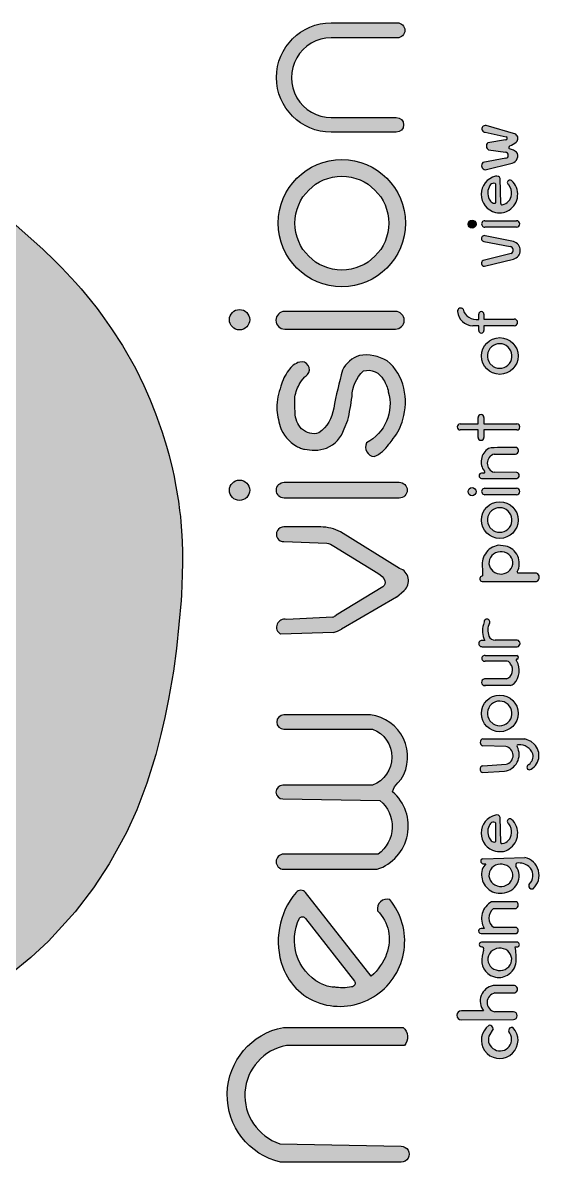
# Model space of a CAD drawing. Header units: millimetres. Extents: x -88727164121 to 1409438023, y -488056698 to 235964078476.
# Drawn here: x -975197851 to -914607252, y 2566811042 to 2700250501 of the extents above; entities that cross this region are included whole.
import ezdxf

# ---------------------------------------------------------------- set-up
doc = ezdxf.new("R2010")
doc.units = ezdxf.units.MM
doc.header["$MEASUREMENT"] = 0

# ---------------------------------------------------------------- blocks, each defined once
blk = doc.blocks.new('citata')
h = blk.add_hatch(color=1)
h.dxf.hatch_style = 1
h.set_gradient(color1=(106, 241, 234), color2=(123, 190, 224))
h.paths.add_polyline_path([(-2523979, -73858309), (896836, -73858309, 0.6599120147), (766764, -68494374), (-41696684, -68331435, 1), (-41696685, -73696560, -0.5358799039), (-39151218, -77523725), (-40895330, -84680449, 0.3940708459), (-27465401, -108592977, 0.2135091168), (-11150540, -106751416, 0.2398963298), (-1357428, -91364658, 0.0814010935)])
edge = h.paths.add_edge_path(flags=16)
edge.add_ellipse((-20319621, -88362964), major_axis=(13946354, 174204), ratio=0.9341531751, start_angle=59.604495974, end_angle=419.330027545, ccw=False)
h.paths.add_polyline_path([(-4266876, -118999892), (-28094963, -118999892, 0.564136484), (-39261816, -148595756), (-65177510, -148595756, 1.0028811706), (-65147742, -158942695), (-4389065, -158767890, 0.9971271067), (-4415221, -149676636), (-26616225, -149676636, -0.801497048), (-25917218, -127626480), (-3567869, -127626480, 1.0119015309)])
h.paths.add_polyline_path([(-27636042, -28951399), (-1279489, -28951399, 0.5572331193), (-615487, -21094263), (-29831243, -21094263, 0.4275887725), (-38371957, -52302695), (-42188721, -52302695, 1.0011614844), (-42181872, -58203042), (-968551, -58203042, 0.6375031492), (-968551, -51263954), (-26972039, -51263954, -0.5156834132)])
h.paths.add_polyline_path([(-272302, 24099772, -0.1905056277), (13765309, 20184028, -0.3893571785), (15608258, 1178046, 0.9525587143), (18649553, -5879773, 0.6100212812), (8769053, 30619295), (-40196050, 29169389, 0.8328478427), (-40052088, 23382490), (-36714717, 23382490), (-40036530, 18578856, 0.4321547126), (-26610358, -10171635, 0.0823517238), (-17515301, -10893863, 0.5953038355), (-1213522, 20359451, -0.4837201873)])
edge = h.paths.add_edge_path(flags=16)
edge.add_ellipse((-18999123, 9818661), major_axis=(13946354, 174204), ratio=0.9341531751, start_angle=59.604495974, end_angle=419.330027545, ccw=False)
h.paths.add_polyline_path([(-31903569, 69298767, -0.1019754382), (-29826847, 71333686, -0.3243246524), (-24725491, 70812063), (-24725491, 49218971, -0.1372633068), (-27009726, 48538977, -0.1088701167), (-29272992, 49460993, -0.1472911021), (-32755880, 53486809, -0.2553227113)], flags=16)
h.paths.add_polyline_path([(-19738167, 77426384, 0.3937450764), (-25296033, 80170080, 0.7906409581), (-25296033, 37940173, 0.0848355521), (-16037509, 37694466, 0.106183039), (-9349844, 40671710), (-9330569, 40680291, 0.4903457944), (-6429344, 75143859, 0.2583840191), (-9347780, 75613026, 0.6962600209), (-9680626, 69946412, -0.1794862612), (-6600470, 58850579, -0.3591685022), (-17569604, 46860784, -0.5950624998), (-19082480, 48141902)])
h.paths.add_polyline_path([(14120237, 132863887, -0.7616509547), (13732096, 139416575, 0.2768275572), (18468235, 151607953, 0.3322203295), (1676223, 162148834, 0.8288874333), (72124, 160117172, -0.5205014365), (-14830326, 131421754), (-40183794, 129778705, -0.7853089883), (-40102124, 137768962), (-12933639, 139470668, 0.808747985), (-13405182, 160347525), (-40183794, 160892521, -0.6904082732), (-40183794, 169351852), (4618242, 169351852), (8841903, 169351852), (16416473, 166185380), (19767382, 163018907, -0.545534071)])
h.paths.add_polyline_path([(1130315, 198951971, 1), (-41783373, 198951971, 1)])
h.paths.add_polyline_path([(-28045351, 186847150), (-31833581, 190367413, -11.0000676829)], flags=16)
h.paths.add_polyline_path([(-543448, 266508913), (-37388342, 266508913, 1.2004549943), (-37388342, 259928021), (-11525370, 259928021, -0.245272097), (-7723283, 256634682, -0.4880390953), (-12310893, 239161962), (-38084485, 239161962, 0.9131626126), (-38084485, 231509207), (-8166821, 231509207, 0.0950607785), (-3511505, 233915286, 0.3119790556), (-354616, 260125174, -0.8727461245), (-136787, 262498021, 0.9037376938)])
h.paths.add_polyline_path([(141597, 284432956), (-25739299, 284432956, -0.3046396993), (-32991928, 289303882, -0.2212648885), (-32280982, 304244747, 1.2709988847), (-38625991, 305834670), (-39508137, 302978768, 0.2006204976), (-37703332, 284313914), (-41025443, 284313914, 1.0231071125), (-40850826, 276845396), (141597, 276845396, 0.8483927566)])
h.paths.add_polyline_path([(1130315, 424857795, 1), (-41783373, 424857795, 1)])
h.paths.add_polyline_path([(-28045351, 412752975), (-31833581, 416273237, -11.0000676829)], flags=16)
h.paths.add_polyline_path([(-609845, 461997028), (-37721358, 461997028, 0.997974659), (-37706069, 454455531), (-609845, 454455531, 1)])
h.paths.add_polyline_path([(-331130, 473536531), (-41492666, 473536531, -1), (-41492666, 479650632), (-38945292, 479650632), (-38770207, 479644793, 0.790327783), (-38337651, 481806097, -0.4395699747), (-33570136, 508276051), (-30464816, 509151401, -0.0199581941), (-545949, 509685552, -0.6985078616), (-1896086, 501947650), (-26829844, 501936143, 0.7518174025), (-26994959, 480604472), (-380633, 480273617, -0.8201431445)])
h.paths.add_polyline_path([(-57403410, 458023432, 1), (-48000510, 458023432, 1)])
h.paths.add_polyline_path([(-45645963, 521439803), (-45645963, 530060554), (-66606006, 530060554, -1), (-66606006, 537149541), (-45645963, 537149541), (-45645963, 544614587, -1), (-38816132, 544614587), (-38816132, 537149541), (-346052, 537149541, -1), (-346052, 530060554), (-38816132, 530060554), (-38816132, 521448715, -0.9986959792)])
h.paths.add_polyline_path([(-41783373, 616504027, 1), (1130315, 616504027, 1)])
h.paths.add_polyline_path([(-28045351, 604399206), (-31833581, 607919468, -11.0000676829)], flags=16)
h.paths.add_polyline_path([(-3361252, 659667989), (-38845387, 659667989), (-38845387, 665341032, 1), (-44864031, 665341032), (-44864031, 659179524, -0.3779582573), (-63206343, 671140956, 0.7288191062), (-69659822, 668584565, 0.3950173115), (-51840371, 651903726), (-44864031, 651903726), (-44864031, 646352266, 1), (-38845387, 646352266), (-38845387, 651903726), (-3361252, 651903726, 1)])
h.paths.add_polyline_path([(-4358152, 750087964), (-37360162, 756994593, 1.0897155904), (-38811713, 750251695), (-8215095, 744612075, -0.6795941902), (-7069091, 736072806), (-39801421, 728186280, 0.7879901999), (-38116848, 721371558), (-4358152, 729716577, 0.7829038284)])
h.paths.add_polyline_path([(-609845, 774537745), (-37721358, 774537745, 0.997974659), (-37706069, 766996248), (-609845, 766996248, 1)])
h.paths.add_polyline_path([(-6429344, 821486246, 0.25838402), (-9347780, 821955412, 0.6962600194), (-9680626, 816288798, -0.1794862612), (-6600470, 805192966, -0.3591685022), (-17569604, 793203171, -0.5950624998), (-19082480, 794484288), (-19738167, 823768770, 0.3937450764), (-25296033, 826512467, 0.7906409581), (-25296033, 784282560, 0.0848355521), (-16037509, 784036852, 0.106183039), (-9349844, 787014097), (-9330569, 787022677, 0.4903457944)])
h.paths.add_polyline_path([(-27009726, 794881363, -0.1088701167), (-29272992, 795803380, -0.1472911021), (-32755880, 799829196, -0.2553227113), (-31903569, 815641153, -0.1019754382), (-29826847, 817676073, -0.3243246524), (-24725491, 817154449), (-24725491, 795561357, -0.1372633068)], flags=16)
h.paths.add_polyline_path([(-650637, 854805312), (-4098243, 856939338, 0.0222537796), (-8840742, 858390930, -0.6541523972), (-8390628, 862148915, 0.0708064783), (-1035835, 866419154, 0.4720704746), (-1604018, 875574020), (-36391928, 885687236, 1.1252828024), (-37332261, 877890188), (-12798071, 872424270, -0.97405612), (-13434951, 869164139), (-34186856, 865677306, 0.5314971765), (-33350710, 857309600), (-13521215, 854462896, -0.841987891), (-13105313, 847503582), (-40049815, 842562723, 0.6393290403), (-37290130, 834153893), (-5704358, 841950869, 0.5169282559)])
h.paths.add_polyline_path([(-4881299, -168133347, 0.6304698822), (-9827312, -172833444, -1.6745748508), (-33183246, -178024913), (-28142815, -169465223, 0.4225122249), (-32564941, -165431807), (-36140658, -168384359, 2.3042156035)])
h.paths.add_polyline_path([(-13649742, 394490524), (-22186078, 395327720, 0.4310925649), (-40352583, 367937247), (-40352583, 362957698), (-40352583, 359569184, 1.2093904472), (-39138509, 353196562), (22694525, 353196562, 0.6604338572), (22694525, 362828205), (962674, 362828205, -0.3609595739), (135240, 364342467, 0.4907639503)])
edge = h.paths.add_edge_path(flags=16)
edge.add_ellipse((-18999123, 374784105), major_axis=(13946354, 174204), ratio=0.9341531751, start_angle=59.604495974, end_angle=419.330027545, ccw=False)
h = blk.add_hatch(color=1)
h.dxf.hatch_style = 1
h.set_gradient(color1=(106, 241, 234), color2=(123, 190, 224))
h.paths.add_polyline_path([(-57403410, 770564148, 1), (-48000510, 770564148, 1)])
at = {"color": 135, "true_color": 0x4d97b3}
for p, q in [((-1604018, 875574020), (-36391928, 885687236)), ((-37332261, 877890188), (-12798071, 872424270)), ((-13434951, 869164139), (-34186856, 865677306)), ((-33350710, 857309600), (-13521215, 854462896)), ((-650637, 854805312), (-4098243, 856939338)), ((-13105313, 847503582), (-40049815, 842562723)), ((-37290130, 834153893), (-5704358, 841950869)), ((-24725491, 795561357), (-24725491, 817154449)), ((-19082480, 794484288), (-19738167, 823768770)), ((-9349844, 787014097), (-9330569, 787022677)), ((-37690779, 774537745), (-609845, 774537745)), ((-609845, 766996248), (-37706069, 766996248)), ((-38811713, 750251695), (-8215095, 744612075)), ((-4358152, 750087964), (-37360162, 756994593)), ((-7069091, 736072806), (-39801421, 728186280)), ((-38116848, 721371558), (-4358152, 729716577)), ((-44864031, 659179524), (-44864031, 665341032)), ((-38845387, 665341032), (-38845387, 659667989)), ((-38845387, 659667989), (-3361252, 659667989)), ((-44864031, 651903726), (-51840371, 651903726)), ((-44864031, 646356418), (-44864031, 651903726)), ((-3361252, 651903726), (-38845387, 651903726)), ((-38845387, 651903726), (-38845387, 646352266)), ((-28045351, 604399206), (-31833581, 607919468)), ((-66617352, 537149541), (-45645963, 537149541)), ((-45645963, 537149541), (-45645963, 544614587)), ((-38816132, 544614587), (-38816132, 537149541)), ((-38816132, 537149541), (-346052, 537149541)), ((-45645963, 530060554), (-66606006, 530060554)), ((-45645963, 521439803), (-45645963, 530060554)), ((-346052, 530060554), (-38816132, 530060554)), ((-38816132, 530060554), (-38816132, 521448715)), ((-30464816, 509151401), (-33570136, 508276051)), ((-26829658, 501936143), (-1896086, 501947650)), ((-38945292, 479650632), (-41492666, 479650632)), ((-38945292, 479650632), (-38926260, 479649997)), ((-380633, 480273617), (-26994959, 480604472)), ((-41492666, 473536531), (-331130, 473536531)), ((-609845, 454455531), (-37706069, 454455531)), ((-37690779, 461997028), (-609845, 461997028)), ((-28045351, 412752975), (-31833581, 416273237)), ((-13649742, 394490524), (-22186078, 395327720)), ((-40352583, 367937247), (-40352583, 362957698)), ((-40352583, 362957698), (-40352583, 359569184)), ((-40352583, 359569184), (-40352583, 359569184)), ((22694525, 362828205), (962674, 362828205)), ((-39138509, 353196562), (22694525, 353196562)), ((-38625991, 305834670), (-39508137, 302978768)), ((-37703332, 284313914), (-41025443, 284313914)), ((141597, 284432956), (-25739299, 284432956)), ((-40850826, 276845396), (141597, 276845396)), ((-37388342, 266508913), (-543448, 266508913)), ((-11525370, 259928021), (-37388342, 259928021)), ((-12310893, 239161962), (-38084485, 239161962)), ((-8166821, 231509207), (-38084485, 231509207)), ((-28045351, 186847150), (-31833581, 190367413)), ((-40183794, 169351852), (4618242, 169351852)), ((-13405182, 160347525), (-40183794, 160892521)), ((4618242, 169351852), (8841903, 169351852)), ((16416473, 166185380), (8841903, 169351852)), ((16416473, 166185380), (19767382, 163018907)), ((-40207008, 137762393), (-12933639, 139470668)), ((-40183794, 129778705), (-14864753, 131419523)), ((-24725491, 49218971), (-24725491, 70812063)), ((-19082480, 48141902), (-19738167, 77426384)), ((-9349844, 40671710), (-9330569, 40680291)), ((-40196050, 29169389), (8769053, 30619295)), ((-40052088, 23382490), (-36714717, 23382490)), ((-36714717, 23382490), (-40036530, 18578856)), ((-615487, -21094263), (-29831243, -21094263)), ((-27636042, -28951399), (-1279489, -28951399)), ((-38371957, -52302695), (-42188721, -52302695)), ((-968551, -51263954), (-26972039, -51263954)), ((-42181872, -58203042), (-968551, -58203042)), ((766764, -68494374), (-41696684, -68331435)), ((-39151218, -77523725), (-40895330, -84680449)), ((-2523979, -73858309), (896836, -73858309)), ((-4266876, -118999892), (-28094963, -118999892)), ((-25917218, -127626480), (-3567869, -127626480)), ((-39261816, -148595756), (-65177510, -148595756)), ((-65177510, -158942780), (-4415221, -158767965)), ((-4415221, -149676636), (-26616225, -149676636)), ((-32564941, -165431807), (-36140658, -168384359)), ((-28142815, -169465223), (-33183246, -178024913))]:
    blk.add_line(p, q, dxfattribs=at)
for centre, radius in [((-52701960, 770564148), 4701450), ((-20326529, 616504027), 21456844), ((-52701960, 458023432), 4701450), ((-20326529, 424857795), 21456844), ((-20326529, 198951971), 21456844)]:
    blk.add_circle(centre, radius, dxfattribs=at)
for centre, radius, start, end in [((-37323324, 881844337), 3954159, 76.376053885, 269.870499878), ((-30944723, 861775648), 5072904, 129.725319121, 241.687392076), ((-13159365, 870802576), 1661452, 260.452163209, 77.440315194), ((-19714790, 890121781), 30178103, 291.36743908, 308.24002656), ((-5087742, 870762743), 5940094, 313.010194559, 54.092645058), ((-13914684, 850947297), 3537549, 283.226094546, 83.613985091), ((-7794055, 860171511), 2065436, 116.618550717, 239.551509755), ((-22768664, 804414063), 55744857, 70.43194158, 75.531290497), ((-7733035, 850169100), 8464918, 283.866301166, 33.209181335), ((-36725828, 838996355), 4875230, 132.985338412, 263.353187905), ((-20290146, 805397513), 21700234, 103.337318906, 256.662681094), ((-23989072, 822158866), 4545546, 20.742693575, 106.70987676), ((-17856687, 806955036), 16515554, 148.26875348, 205.560399865), ((-25928336, 811620325), 7202115, 122.772236557, 146.062771593), ((-27635960, 813896594), 4368575, 48.223370289, 120.099997282), ((-8465900, 819060530), 3026228, 106.942515755, 246.334323434), ((-23097650, 806588854), 16556130, 355.163507168, 35.865346645), ((-8312199, 819085610), 3050933, 51.892375702, 109.842201873), ((-21226243, 805377983), 21872913, 302.946394895, 47.429708528), ((-24329583, 803599609), 9231386, 204.106498723, 237.622163319), ((-19353970, 805848216), 12770322, 278.032081133, 357.058840327), ((-26049214, 800477943), 5678405, 235.408194649, 260.261502943), ((-27082758, 799303290), 4422530, 270.946215467, 302.209276096), ((-17978400, 794254261), 1127787, 168.231189584, 291.252350248), ((-19624342, 801093553), 17429757, 281.875624864, 306.12014549), ((-37706069, 770767012), 3770764, 89.767677835, 270), ((-19947911, 811247080), 27489775, 258.781592733, 278.178025557), ((-609845, 770766996), 3770749, 270, 90), ((-38375958, 753685577), 3461420, 72.934654517, 262.767897013), ((-6876016, 739902270), 10492283, 283.884943561, 76.115056439), ((-9332595, 740115568), 4633290, 299.244050212, 76.043249403), ((-38139560, 724981515), 3610028, 117.409421446, 270.360472527), ((-66021974, 668824939), 3645780, 39.439246777, 183.780518868), ((-51840371, 669762037), 17858310, 183.780518868, 270), ((-47253544, 675559582), 16553431, 195.481729288, 278.299728482), ((-41854709, 665341032), 3009322, 0, 180), ((-3361252, 655785857), 3882131, 270, 90), ((-41854709, 646352266), 3009322, 180, 0), ((-20338690, 616490940), 14338851, 237.488621269, 216.711032783), ((-42231048, 544614587), 3414916, 0, 180), ((-66606006, 533605047), 3544493, 90, 270), ((-346052, 533605047), 3544493, 270, 90), ((-42231054, 521448715), 3414921, 180.149527252, 0), ((-23808283, 492853522), 18252347, 122.332198179, 217.247593917), ((-8817178, 134798547), 374978239, 88.736073566, 93.309547541), ((-2639211, 506064052), 4182942, 280.233266431, 59.971674265), ((-23828414, 491246436), 11103081, 105.683552991, 253.429482617), ((-41492666, 476593581), 3057050, 90, 270), ((-38810568, 480776807), 1132734, 264.137865555, 65.32315786), ((-1028169, 476900134), 3435067, 281.707684651, 79.134310075), ((-37706069, 458226295), 3770764, 89.767677835, 270), ((-609845, 458226280), 3770749, 270, 90), ((-20338690, 424844709), 14338851, 237.488621269, 216.711032783), ((-18336954, 373055192), 22602683, 99.804972561, 193.087031677), ((-18416074, 374085583), 20954225, 332.291627384, 76.852186589), ((-40354972, 356266769), 3302416, 89.958551072, 291.614229036), ((1461085, 364083748), 1350852, 168.958318386, 248.34845097), ((20638838, 358012383), 5236219, 293.115753463, 66.884246537), ((-35261019, 305807798), 3365079, 332.322642595, 179.542442654), ((-16282966, 295804850), 24307893, 162.834842634, 208.211294243), ((-16581730, 296010366), 17727705, 152.322642595, 202.228756087), ((-41023448, 280577660), 3736254, 90.030588251, 272.648111464), ((-25739299, 292267868), 7834912, 202.228756087, 270), ((-484958, 280639176), 3845171, 279.377935655, 80.622064345), ((-37992859, 263218467), 3345516, 79.589778724, 280.410221276), ((-543448, 264482852), 2026061, 281.578759946, 90), ((-16835717, 249688611), 11457939, 293.260192534, 37.316932702), ((-12779208, 254639112), 5435501, 21.53912214, 76.663142257), ((-20891749, 249303738), 23213732, 318.478351279, 27.785664067), ((-83718, 261296727), 1202466, 92.529521061, 256.980330699), ((-37736414, 235335585), 3842176, 95.197672909, 275.197672909), ((-36858047, 234981064), 4795698, 263.65140118, 264.342600092), ((-37209900, 233643431), 3436833, 267.983939629, 270), ((-12109720, 244844610), 13906093, 286.471456948, 308.192509037), ((-20338690, 198938884), 14338851, 237.488621269, 216.711032783), ((-38580729, 165122186), 4523261, 110.756960168, 249.243039832), ((-17427683, 150988013), 19737902, 277.31336061, 27.549786271), ((-15401831, 149858673), 10677201, 283.365649945, 79.222171114), ((1065937, 160981597), 1317153, 62.397338318, 221.016973459), ((3015556, 145636854), 16566210, 21.127121953, 94.637268059), ((7237421, 149759117), 18243409, 292.165107255, 46.620992172), ((5933991, 149461647), 12716678, 307.822604112, 9.716823973), ((-39167998, 133763868), 4112587, 103.128660296, 255.700123298), ((14829268, 136193725), 3404490, 108.800397011, 257.979381847), ((-20290146, 59055127), 21700234, 103.337318906, 256.662681094), ((-23989072, 75816480), 4545546, 20.742693575, 106.70987676), ((-17856687, 60612649), 16515554, 148.26875348, 205.560399865), ((-25928336, 65277939), 7202115, 122.772236557, 146.062771593), ((-27635960, 67554207), 4368575, 48.223370289, 120.099997282), ((-8465900, 72718144), 3026228, 106.942515755, 246.334323434), ((-23097650, 60246468), 16556130, 355.163507168, 35.865346645), ((-8312199, 72743224), 3050933, 51.892375702, 109.842201873), ((-21226243, 59035597), 21872913, 302.946394895, 47.429708528), ((-24329583, 57257223), 9231386, 204.106523661, 237.622163319), ((-19353970, 59505829), 12770322, 278.032081133, 357.058840327), ((-26049214, 54135556), 5678405, 235.408194649, 260.261502943), ((-27082758, 52960904), 4422530, 270.946215467, 302.209276096), ((-17978400, 47911874), 1127787, 168.231189584, 291.252350248), ((-19624342, 54751166), 17429757, 281.875624864, 306.12014549), ((-39591889, 26289178), 2942894, 101.846761284, 261.003364643), ((-19947911, 64904693), 27489775, 258.781592733, 278.178025557), ((4317492, 9827345), 21263150, 312.379086991, 77.915405803), ((-19797550, 10520059), 21784410, 158.288443959, 251.775701186), ((-17838049, 9152657), 20049118, 270.922379643, 34.753134303), ((737873, 21856985), 2459786, 114.247287464, 211.234263509), ((1794376, 4388943), 19818878, 52.841883084, 95.985584826), ((4333377, 9677100), 14119379, 322.990855894, 48.086088377), ((17300491, -2276926), 3847139, 116.09544162, 290.528078697), ((-19885187, 16890404), 27885154, 256.044167167, 274.875299032), ((-19190938, -40779034), 22376467, 118.392768531, 210.996800835), ((-3377991, -24817431), 4636098, 296.913440214, 53.42543994), ((-19363611, -39871376), 13699599, 127.145756085, 236.263384958), ((-42188721, -55252873), 2950178, 90, 270.133019042), ((-2583826, -54733498), 3827120, 294.964722179, 65.035277821), ((-41696684, -71013997), 2682562, 90, 270), ((-41696684, -76456644), 2760084, 337.25615744, 90), ((-55350151, -86170469), 54241992, 354.504961972, 13.119676224), ((-315333, -71204159), 2917853, 294.546514872, 68.231712827), ((-21365977, -89439803), 20100922, 166.303847218, 252.335662707), ((-21365977, -89439803), 20100922, 300.544494819, 354.504961972), ((-24736856, -137171566), 18479356, 100.470082065, 218.185804868), ((-21365977, -89439803), 20100922, 252.335662707, 300.544494819), ((-3866340, -123309051), 4327734, 273.954655407, 95.310386838), ((-23807202, -138729527), 11301761, 100.760143883, 255.608430358), ((-65177510, -153769268), 5173512, 90, 270), ((-4415221, -154222301), 4545665, 270, 90), ((-20393616, -182874389), 21399306, 137.380522201, 43.53962325), ((-20106945, -181720148), 13588392, 164.220226957, 40.843290963), ((-32314404, -169597982), 4173701, 1.822793015, 93.441397347), ((-6231395, -171665058), 3780971, 69.079224781, 198.000010826)]:
    blk.add_arc(centre, radius, start, end, dxfattribs=at)
for centre in [(-18999123, 374784105), (-18999123, 9818661), (-20319621, -88362964)]:
    blk.add_ellipse(centre, major_axis=(13946354, 174204), ratio=0.9341531751, start_param=1.0402947037, end_param=7.3186896331, dxfattribs=at)

msp = doc.modelspace()

# ---------------------------------------------------------------- hatches: boundary and pattern name
at = {"true_color": 0x22346e}
h = msp.add_hatch(color=159, dxfattribs=at)
h.dxf.hatch_style = 1
h.paths.add_polyline_path([(-944648404.7, 2601115973.1, -1), (-944648404.7, 2602889564.8), (-933600961.5, 2602889564.8, 0.4942380606), (-933393366.1, 2609189857), (-944740352.5, 2609348571.7, -1), (-944740352.5, 2610963920.9), (-934245418.5, 2610963920.9, 0.6888829971), (-934245418.5, 2617532582.5), (-944631001.7, 2617532582.5, -1), (-944631001.7, 2619188288.8), (-934481934.1, 2619188288.8, -0.546552984), (-930875413.9, 2611667250.9), (-931272529.9, 2611223056.4, 0.1381523686), (-931909512.1, 2610199936.8, -0.5843728897), (-933712915.9, 2601115973.1)])
h.paths.add_polyline_path([(-944579824.1, 2644582292.5), (-931113225.5, 2644582292.5, 1), (-931113225.5, 2646434235.9), (-944579824.1, 2646434235.9, 1)])
h.paths.add_polyline_path([(-944529108.7, 2664369124.9), (-931568315.1, 2664369124.9, 1.0001895385), (-931568708.2, 2666443367), (-944529108.7, 2666443367, 1)])
h.paths.add_polyline_path([(-945282072.5, 2676784248.7, 1), (-930390437, 2676784248.7, 1)])
h.paths.add_polyline_path([(-943322574.7, 2676784248.7, -1), (-932349934.8, 2676784248.7, -1)], flags=16)
h.paths.add_polyline_path([(-930665756.4, 2582600790.4), (-944676770.1, 2582600790.4, 0.8128600023), (-945001122.6, 2566811044.7), (-930891857.6, 2566811044.7, 0.9987527191), (-930894187.2, 2568677564.2), (-945089918.7, 2568976791.4, -0.7778824066), (-944325559.5, 2580478587), (-930512007.6, 2580478587, 0.4283468725)])
h.paths.add_polyline_path([(-942087705.5, 2598384694.9, 0.475484822), (-943201630.9, 2598403280.4, 0.2686395137), (-944748848.4, 2589647631.5, 0.2445088809), (-940017714.4, 2585317200.1, 0.2204046838), (-933772113.3, 2586403923.4, 0.4385314736), (-932221195.8, 2597562948.4, 0.5621330702), (-933661255.1, 2596269660.2, -0.2911326629), (-932590494.5, 2591207489.5, -0.1237967998), (-934392041.7, 2588599406.9)])
h.paths.add_polyline_path([(-942109768.8, 2595392935.7), (-936367618.4, 2588032547.9, -0.6237269597), (-936699507.6, 2587350458.5, -0.1062753435), (-938745586.4, 2587335966.3, -0.090109323), (-940387424.2, 2587772350.3, -0.4034411426), (-942799307.7, 2595391360.6, -0.4674925895)], flags=16)
h.paths.add_polyline_path([(-939080165.9, 2700250500.8, 1), (-939080165.9, 2687440603.3), (-931464903.1, 2687440603.3, 1), (-931464903.1, 2689156691.2), (-939068415.8, 2689156691.2, -1.0016168578), (-939083483.7, 2698483508.9), (-931342700.5, 2698483508.9, 1), (-931342700.5, 2700250500.8)])
h = msp.add_hatch(color=1)
h.dxf.hatch_style = 1
h.set_gradient(color1=(254, 204, 102), color2=(34, 52, 110))
h.paths.add_polyline_path([(-959637257.8, 2614573842), (-959039612.1, 2616892125), (-958578569.7, 2618882462.5), (-958133478.2, 2621033423.3), (-957560490.6, 2624305527.1), (-957184463.2, 2626976188.8), (-956656990.5, 2632605296.3), (-956618558.9, 2633263572.4), (-956521424.2, 2635592389.9), (-956492972.7, 2637059663.4), (-956499604.5, 2638241211.7), (-956539917.7, 2639530694.9), (-956608844.3, 2640735377.1), (-956695096.2, 2641801040.2), (-956741509.2, 2642414132.9), (-956838321.7, 2643148346.6), (-956978707.2, 2644213013), (-957103521.3, 2645034091.4), (-957150816.5, 2645322563.3), (-957295817.9, 2646146438.1), (-957484326.4, 2647110579.3), (-957673897, 2647988804.4), (-958062878.6, 2649585493.4), (-958356624.8, 2650657133.4), (-958867145.5, 2652324310.9), (-959638003.3, 2654508567.4), (-960306779.6, 2656173704.2), (-961023355.4, 2657783463.5), (-962018689.1, 2659790744.1), (-963525691.1, 2662451689.2), (-964794617.6, 2664425423.2), (-965894889.1, 2665981424.9), (-966493145.1, 2666775671.7), (-967312899.9, 2667811265), (-968379781.2, 2669077000.3), (-969032528.1, 2669816205.8), (-969546632.7, 2670383618.9), (-970129330.1, 2671011633), (-970624777.9, 2671533444.8), (-971436312.2, 2672364996.3), (-972832235, 2673731766.1), (-976671976.2, 2677121329.1), (-976702429.6, 2677146250.6), (-976761707.3, 2677194648.2), (-976814059.7, 2677237300.1), (-976854494.5, 2677270183.9), (-976881726, 2677292301.3), (-976952766.2, 2677349891.3), (-977031517.8, 2677413549.4), (-977112455.2, 2677471204.3), (-977232077.5, 2677574803.9), (-977284071.6, 2677616406.3), (-977434195, 2677736062), (-977522629.1, 2677806227.1), (-977632075.8, 2677892736), (-977833137.9, 2678050719.6), (-977970781.2, 2678158175), (-978165066.4, 2678308892.3), (-978369651, 2678466397.4), (-978520013.1, 2678581377.9), (-978630062.9, 2678665115.9), (-978836245.1, 2678821061.4), (-978866987.7, 2678844208.9), (-978898736.6, 2678868085.7), (-978951183.8, 2678907465.7), (-979085568.1, 2679008010.8), (-979614721.7, 2679398967.6), (-979881246, 2679592931.6), (-980289530.9, 2679886285.9), (-980653179, 2680143771.9), (-980930175, 2680337534.4), (-981638256.4, 2680823692.3), (-982209929.9, 2681206771.7), (-982839027.6, 2681618818.1), (-983083123.3, 2681767602.2), (-983404426.3, 2681959179.3), (-984258408.7, 2682445455.4), (-984889573.3, 2682784185), (-985114881.2, 2682900978.1), (-985930966.1, 2683306365.2), (-987525909.9, 2684022045.2), (-988224384, 2684304968.4), (-989298176.6, 2684705256.2), (-990591163.7, 2685133456.5), (-992022418, 2685541506.8), (-993051359.7, 2685793445.4), (-995434051.8, 2686248428.8), (-997542733.5, 2686505929.6), (-998043893.9, 2686547486.3), (-999297778.8, 2686698566.4), (-999565112.3, 2686715166.6), (-1000251012.7, 2686732965.9), (-1001053386.6, 2686708602.3), (-1002093644.7, 2686803240.6), (-1004847207.5, 2686960089.3), (-1005886722.5, 2686970422, 0.072611493), (-1000592446.8, 2679868627.4, -0.0371583413), (-994173486.6, 2672420099.3, -0.0018721971), (-989230626.6, 2665687114.5, -0.2003702376), (-984906929.5, 2647549611.6, -0.1400664373), (-992895361.1, 2630572691.7, 0.0048898673), (-1001967048.2, 2619983159.2, 0.047822713), (-1005867205.1, 2614318839.1, -0.2722873756), (-1006935698.1, 2613690369.8), (-1009773590.1, 2618348610.8, 0.0653190041), (-1016319624.7, 2626263550.3, -0.0122504786), (-1020012919.6, 2630468742, -0.0310132149), (-1024249915.5, 2635893594.9, -0.2627581961), (-1027088412.6, 2659826146.1, -0.0168525099), (-1025619638.3, 2663645685.6, -0.0310577323), (-1025007394.1, 2664546726.3), (-1023284798.9, 2667902001.1), (-1007979357, 2686949973.1), (-1012417964, 2686694504), (-1016982453.3, 2686034819.6), (-1018352954, 2685761289.4), (-1020504960.7, 2685226711.1), (-1022955431.4, 2684432282.8), (-1024949835.2, 2683640223.3), (-1027550103.7, 2682394470), (-1029876339.9, 2681053628.3), (-1031870968.4, 2679711037.2), (-1033523759.2, 2678444736.7), (-1035006425.5, 2677173142.1), (-1036550730.7, 2675691000.7), (-1037847915, 2674300504.4), (-1039205640.3, 2672674600.4), (-1040336386.3, 2671158940.1), (-1041328349.4, 2669679920.1), (-1042886893.1, 2666982047.4), (-1043602199.2, 2665535434.5), (-1044654021.3, 2663049479.3), (-1045349244.5, 2661048688.6), (-1045885985.6, 2659173805.4), (-1046308913.5, 2657337975), (-1046656055.6, 2655353052.4), (-1046745852.2, 2654699718.1), (-1046828972.5, 2653998110.2), (-1046947657.7, 2652686996.8), (-1047039278.8, 2650580874.4), (-1047006331.4, 2648344965.2), (-1046966153, 2647182074.5), (-1046926786.4, 2646042678.9), (-1046822916.7, 2643036354.7), (-1046762207, 2641279220.7), (-1046746978.4, 2641231140.7), (-1046737579.5, 2641187562.4), (-1046731221.9, 2641137840.4), (-1046730228.5, 2641088212.9), (-1046733585.8, 2641040299.4), (-1046742859.9, 2640985049.6), (-1046758920.9, 2640931372.1), (-1046777269.9, 2640885572.8), (-1046801875, 2640839010.9), (-1046828819.9, 2640798475.8), (-1046861413.6, 2640758409.3), (-1046897446.5, 2640721768.4), (-1046928584.2, 2640696556.7), (-1046974765.4, 2640663971.2), (-1047027436.3, 2640635478.2), (-1047092727.2, 2640610922.1), (-1047142064.1, 2640598825.5), (-1047187589, 2640592014.8), (-1047237407.8, 2640589164.1), (-1047296719.5, 2640592359.2), (-1049040509.5, 2641702161.6), (-1053667296.4, 2644646793.4), (-1056120365.3, 2646225452), (-1059581939, 2648780001.2), (-1061633144, 2650378393.5), (-1063156799.2, 2651608647.9), (-1069062956.4, 2656751428.4), (-1072687035.1, 2660232090.9), (-1077799599.7, 2665629626.7), (-1080731312.6, 2669019413.2), (-1081673606.1, 2670160106.9), (-1082843142.9, 2671613065.6), (-1083209217.1, 2672107817.1), (-1083406828.4, 2672331485.5), (-1083756975.6, 2672672757.8), (-1083988781.7, 2672867046.6), (-1084259848.5, 2673067595.7), (-1084542426.8, 2673249983.4), (-1084908519, 2673450806.1), (-1085225997.3, 2673596060.1), (-1085392339.9, 2673662317), (-1085849463.5, 2673812035), (-1086123786.6, 2673880373.6), (-1086471006.4, 2673944958.1), (-1086785674.7, 2673983032.3), (-1087177153.9, 2674003893.8), (-1087664627.4, 2673989206.6), (-1088204959.9, 2673919684.3), (-1088617969.9, 2673827462.3), (-1088983638.4, 2673715945.7), (-1089458309.2, 2673525982.7), (-1089632343.1, 2673442469), (-1089829393.3, 2673338167.7), (-1090044935.9, 2673211404.6), (-1090162881, 2673136041.7), (-1090237854.1, 2673085800.8), (-1090322149.5, 2673027051.8), (-1090354325.3, 2673003976.4), (-1090411425.9, 2672962114.7), (-1090523532.4, 2672876414.8), (-1090604034.2, 2672811869.7), (-1090681694.8, 2672747094.2), (-1090850327.6, 2672597354.3), (-1091153467.2, 2672292495.3), (-1091397652.1, 2672006199.8), (-1091594701.1, 2671741120.8), (-1091745708.5, 2671511595.1), (-1091821937.3, 2671384968.5), (-1091935281.5, 2671180285), (-1092024427.6, 2671002466), (-1092152027, 2670713598.8), (-1092191153.2, 2670614471.8), (-1092254034.8, 2670441343.4), (-1092314126.4, 2670255301.7), (-1092357557.5, 2670103672), (-1092397633.9, 2669945790.7), (-1092428966.5, 2669805364.5), (-1092456914, 2669661618), (-1092492434.6, 2669436615.9), (-1092508615.2, 2669305133.6), (-1092537887.9, 2668890916.5), (-1092536782.8, 2668529281.6), (-1092502553.6, 2668094785.3), (-1092467428.3, 2667851221.9), (-1092376837.3, 2667422177.5), (-1092173352.1, 2666691275.2), (-1091988806, 2666041010.9), (-1091775939.7, 2665343490.1), (-1091188138.7, 2663636724.9), (-1090597082.8, 2662153830.6), (-1089959639.5, 2660739152.8), (-1088869237.6, 2658635616.8), (-1087040102.5, 2655715769.5), (-1085369000, 2653502448.7), (-1083543946.3, 2651429189.8), (-1081976879.1, 2649649003.2), (-1079755187, 2647125163.5), (-1077750975.7, 2644900058.7), (-1073890848, 2641218586.6), (-1071489330.5, 2639112641.7), (-1068188938.8, 2636425096.5), (-1063673692.8, 2633097844.4), (-1060249048.9, 2630831888.1), (-1056915848, 2628927198.1), (-1055640610, 2628257497), (-1054119832.6, 2627291094.6), (-1051856789.8, 2625853007.6), (-1050903588.8, 2625247280.6), (-1049980739.3, 2624660841.1), (-1049779638.4, 2624533048.3), (-1049347601.2, 2624254816), (-1048632169.2, 2623772591.2), (-1048408435.4, 2623616067), (-1048097569.6, 2623393912.7), (-1048036951.5, 2623349949.9), (-1047948104.8, 2623285130.4), (-1047904770.2, 2623256061.1), (-1047856254.3, 2623212368.5), (-1047791047.4, 2623140233.5), (-1047710669.8, 2623032097.7), (-1047643946.9, 2622917944.7), (-1047588256.9, 2622792442.5), (-1047559308, 2622706043.5), (-1047525113.5, 2622554089), (-1047514184.7, 2622462682.6), (-1047510380.2, 2622384730.7), (-1047513006.4, 2622282495.8), (-1047520268.5, 2622208948.8), (-1047540561.2, 2622095253.9), (-1047556743.3, 2622032193.9), (-1047575990.4, 2621970964.9), (-1047609335.9, 2621884791.9), (-1047650499.3, 2621798856.1), (-1047713919.6, 2621692386.9), (-1047767741.5, 2621617994.9), (-1047832398.1, 2621542068.7), (-1047885995.3, 2621487684.2), (-1047936785.1, 2621441960.8), (-1047981719.5, 2621405559.7), (-1048054312.1, 2621353717.5), (-1048171116.4, 2621285671.3), (-1048251233.4, 2621248423.1), (-1048301045.8, 2621228723.4), (-1048356525.3, 2621209703.2), (-1048416826.2, 2621191832.9), (-1048535934.8, 2621165979), (-1048737729.5, 2621153520), (-1048930481.3, 2621130202.3), (-1049155012.8, 2621109602.3), (-1049439816, 2621093545.5), (-1049866141.7, 2621090428), (-1049994306.5, 2621094387), (-1050908783.4, 2621188968.3), (-1051642486, 2621351640.2), (-1052163559.7, 2621517185.9), (-1054628850.1, 2622641704.1), (-1056465711.2, 2623504471.8), (-1059521872.6, 2624939940.8), (-1063484938.6, 2626805750.1), (-1065319665.8, 2627729556.2), (-1066794709, 2628527422), (-1068390315.9, 2629448551.9), (-1069459536.3, 2630101053.5), (-1071520016.5, 2631442660.6), (-1074803002.9, 2633828745.7), (-1077853467.1, 2636354887.2), (-1078462179.7, 2636898842.5), (-1079203369.9, 2637580574.3), (-1080880211.7, 2639188003.6), (-1081636818.9, 2639915706.1), (-1087924575.6, 2645862216.2), (-1088543149.5, 2646437641.6), (-1089360527.2, 2647195416.8), (-1090003964.8, 2647789873.6), (-1090291579.1, 2648042402.7), (-1090442455.3, 2648165284.4), (-1090521289.9, 2648227049.3), (-1090651399.7, 2648325486), (-1090701181.8, 2648362032.1), (-1090754558.5, 2648400548.7), (-1091032331.5, 2648590286.1), (-1091483687.8, 2648863205.1), (-1091936148.7, 2649097216.4), (-1092393128.9, 2649297256.5), (-1092798968.8, 2649446714.3), (-1093377701.9, 2649617143.3), (-1094011120.4, 2649749602.5), (-1094465874.7, 2649811449.3), (-1094903166.6, 2649845442.8), (-1095575119.2, 2649849685.2), (-1096662504, 2649732854.7), (-1097021623.6, 2649659771.1), (-1097379532.6, 2649569156), (-1097525681.3, 2649512474), (-1097820799.4, 2649373246.6), (-1098179932.4, 2649152829.9), (-1098306903, 2649059199.4), (-1098556589.3, 2648846027.9), (-1098713584.5, 2648688392.7), (-1098845610, 2648538298.9), (-1098967910.2, 2648381690), (-1099167565.1, 2648077272), (-1099307916.5, 2647809489.6), (-1099430343.5, 2647512805), (-1099471544, 2647390694.3), (-1099531776.8, 2647176283.4), (-1099569102.3, 2647005882.4), (-1099594898.8, 2646853190.6), (-1099624186.2, 2646569371), (-1099630373.2, 2646328947.2), (-1099627232.9, 2646211565.1), (-1099593956.8, 2645902959.7), (-1099528908.4, 2645400462.9), (-1099390305.4, 2644563427.3), (-1099082868.5, 2643205135.6), (-1098622161.1, 2641714080.1), (-1098067551.1, 2640323455.2), (-1096279501.4, 2637571112.3), (-1094883384.1, 2635422070.6), (-1093549654.3, 2633369061.9), (-1092426461.2, 2632116024.1), (-1090539223.5, 2630227710.7), (-1087628525, 2627490421.7), (-1085446677.7, 2625461949.9), (-1083263232.2, 2623607550.3), (-1081858446.7, 2622512323.6), (-1080693847.9, 2621657617.3), (-1079096625, 2620558742.4), (-1072718281.4, 2616033133.9), (-1069260171.4, 2613949178), (-1063707345.1, 2610894693), (-1061267720, 2609660319.3), (-1060496705.4, 2609283346.5), (-1058315086.5, 2608250112.4), (-1056837445, 2607577858.5), (-1055296073.4, 2606846664), (-1054590603.9, 2606519408.1), (-1054167487.6, 2606332945.4), (-1053373600.9, 2606002383.1), (-1052438051.9, 2605644200.8), (-1052104184.4, 2605524376.9), (-1051848522.5, 2605423284.7), (-1051727348.6, 2605362623.9), (-1051594528.9, 2605285548.6), (-1051421755.4, 2605166497.9), (-1051300705.4, 2605068335.6), (-1051195401.1, 2604971177.3), (-1051083522.6, 2604853562.8), (-1051025118.3, 2604785142.4), (-1050957100.5, 2604698194.7), (-1050902710.4, 2604622062.2), (-1050840794, 2604526754.8), (-1050799564, 2604457125.9), (-1050735863.7, 2604337236.6), (-1050709996.4, 2604192180.1), (-1050702400.9, 2604108620.8), (-1050700407.7, 2604038874.9), (-1050701403.1, 2603963806.1), (-1050704936.4, 2603909626.6), (-1050709976.9, 2603859598.7), (-1050717677.7, 2603805678.2), (-1050727406.7, 2603751526.8), (-1050736966.7, 2603707477.8), (-1050748174.8, 2603662318), (-1050761937.9, 2603614415.8), (-1050785313.7, 2603544494.7), (-1050813579, 2603474748.7), (-1050845400.8, 2603405971.8), (-1050871291.8, 2603356322.7), (-1050908333.6, 2603292700.3), (-1050951601.5, 2603226940.6), (-1050997195.3, 2603165413.8), (-1051041400.8, 2603111873.4), (-1051109955.1, 2603038463.4), (-1051165221.9, 2602986331.5), (-1051242944.3, 2602921838), (-1051322959.9, 2602864590.5), (-1051416993, 2602807435.6), (-1051550403.9, 2602742448.1), (-1053126256.7, 2602547556), (-1055116259.7, 2602708118), (-1055857477.3, 2602825147.5), (-1057076376.8, 2603087371.7), (-1058101095.2, 2603448537.6), (-1060537824.5, 2604307372.1), (-1064762752.9, 2605796464.2), (-1066449982.3, 2606391134.6), (-1066934371.6, 2606561859.5), (-1067101893.2, 2606630834.6), (-1068071404.1, 2607042510.9), (-1068631616.7, 2607290237.3), (-1069537032.3, 2607706183.3), (-1071829795.3, 2608848562.6), (-1076130421.2, 2611364221.6), (-1078702764, 2613128853), (-1080108628.2, 2614185684), (-1083513587.8, 2616587881.8), (-1086350513.3, 2618573408.7), (-1089137873.3, 2620510255.5), (-1089821579.8, 2620983234.4), (-1090210953.5, 2621216303.7), (-1090503224.9, 2621342070.8), (-1090777156.7, 2621429089.4), (-1091004085.2, 2621480493.8), (-1091315752.5, 2621522359), (-1091567670.5, 2621532723.2), (-1091795321.9, 2621524262.2), (-1092068943.5, 2621491479.2), (-1092426607.9, 2621409983.9), (-1092878737.2, 2621238354.8), (-1093120222.7, 2621110702.9), (-1093230891.4, 2621042544.4), (-1093360384.6, 2620954187.6), (-1093709968.5, 2620660428.6), (-1093846387.2, 2620518421.7), (-1093988574.6, 2620348615.3), (-1094107181.4, 2620185282.6), (-1094197171.3, 2620044227.1), (-1094227007.1, 2619993420.6), (-1094411810, 2619613182.7), (-1094463925.5, 2619474410.1), (-1094513116, 2619320145.4), (-1094565922.3, 2619110778.6), (-1094603389.3, 2618901551), (-1094626411.3, 2618688348.6), (-1094634341.5, 2618435820), (-1094624532.9, 2618218986.3), (-1094602759.4, 2618025891.5), (-1094486665.7, 2617525243.4), (-1094357438.9, 2616917876.6), (-1094110201.8, 2616027825.1), (-1093700504.9, 2614920837.6), (-1093271221.2, 2614011874.1), (-1092607310.7, 2612886508.4), (-1091870479.3, 2611818086), (-1090997591.1, 2610679848), (-1088773042.8, 2608248152.2), (-1088012203.3, 2607605686.4), (-1086961268.3, 2606651946.3), (-1085586259, 2605273271.4), (-1080848838.2, 2601494101.7), (-1080305143.2, 2601087680.4), (-1079397990.5, 2600443949.5), (-1078216183.6, 2599665918.1), (-1070836050.2, 2595011582.4), (-1063437664.5, 2591138110.5), (-1055835360, 2587681976.9), (-1045344389.6, 2583784143.1), (-1037621809.9, 2581524876.9), (-1026005033.6, 2579058083.6), (-1021114662.6, 2578468226.4), (-1017591095.6, 2578212730.2), (-1015414127.2, 2578125148.6), (-1013520959.8, 2578092449.9), (-1012222152.9, 2577995767.6), (-1009894897.2, 2577928184.2), (-1008711807.4, 2577945639), (-1006686803.6, 2578056705.9), (-1004916965.9, 2578238330.3), (-1003156762.8, 2578498300.2), (-1002179856.1, 2578677280.3), (-999945814.1, 2579181885.3), (-996929316.6, 2579658502.9), (-994506656.5, 2580186581), (-991514344.8, 2581024682.1), (-989861690.9, 2581579426.8), (-988598043, 2582049596), (-987129894.2, 2582647772.1), (-985364579.4, 2583444077), (-983989636, 2584125424.4), (-983083199.6, 2584605265.3), (-982513306.6, 2584919871.1), (-981913416.2, 2585262111.2), (-980521135.4, 2586101784.4), (-978753711.1, 2587264403.1), (-976634024.5, 2588814650.2), (-974262170.1, 2590776860.6), (-972195633.5, 2592713721.8), (-969060818.3, 2596150773), (-966933171.8, 2598925582.9), (-965074104.6, 2601749760.1), (-963059131, 2605411733.9), (-961841330.3, 2608076826.2), (-960652782.9, 2611206830.4)])
h = msp.add_hatch(color=159, dxfattribs=at)
h.dxf.hatch_style = 1
h.paths.add_polyline_path([(-948623849.3, 2645502857.4, 1), (-951006718.3, 2645502857.4, 1)])
h.paths.add_polyline_path([(-948623849.3, 2665478715.3, 1), (-951006718.3, 2665478715.3, 1)])
h = msp.add_hatch(color=159, dxfattribs=at)
h.dxf.hatch_style = 1
h.paths.add_polyline_path([(-938789288.2, 2655108190.9, -0.0206295514), (-937767214, 2659531985.9, -0.212703782), (-935782731.9, 2661292333.2, -0.1725242622), (-932529051.9, 2660657143.8, -0.1711381161), (-930585972.9, 2657452241.8, -0.130646369), (-930686210.8, 2653793733.4, -0.1101753926), (-931822245.4, 2651552409.4, -0.0569636946), (-932325787.9, 2650895582.4, -0.1439852379), (-934048286.1, 2649441737.4, -0.5041513164), (-934952675, 2651049803.9, 0.3571886071), (-932392669.8, 2657041723.6, 0.119455671), (-932961736.4, 2658421993.1, 0.3738031696), (-935315962.2, 2659473592.3, 0.2048828446), (-936638627.2, 2656473343.4, -0.0239560301), (-937147259.3, 2653695617.3), (-937569964.7, 2652689084.5, -0.2144920756), (-939628028.3, 2650451093.3, -0.0869765575), (-940991730.7, 2650184812.6, -0.018697259), (-942222376.5, 2650301319.4, -0.0693409633), (-942688035.3, 2650451093.3, -0.0149549888), (-943130475.6, 2650657965.3, -0.1821221029), (-945066309.9, 2652987139.9, -0.0534914962), (-945458215.5, 2655162159.6, -0.0954732118), (-944961875.6, 2657682559.6, -0.1109109288), (-944066029.2, 2659524619.9, -0.197803659), (-942772140.9, 2660515409.8, -0.7542585296), (-941863127.3, 2659067461.9, -0.0185881766), (-942204689.4, 2658764912.3), (-942569653.6, 2658314841.1, 0.0781678999), (-942720319.7, 2658079597.7, 0.0842053912), (-943336869.8, 2656445372.1, 0.0257339588), (-943303259.2, 2654581887.9, 0.1971823496), (-942545418, 2652704538.5, 0.2711713592), (-940526824.1, 2652218676, 0.1986703973)])
h = msp.add_hatch(color=159, dxfattribs=at)
h.dxf.hatch_style = 1
h.paths.add_polyline_path([(-933036846.8, 2634211542.8, 0.3046355915), (-932785149.4, 2634905711.5, 0.1639843604), (-933619557.5, 2635782976.9), (-938763297.6, 2638948760.6, 0.1116139289), (-939610132.9, 2639327142.1), (-944612733.7, 2639488037.1, -1.0365042519), (-944612733.7, 2641205839.5), (-940315828.9, 2641205839.5, -0.1153101001), (-937979190.9, 2640627007.3), (-931079051.8, 2636355106.5, -0.5859247426), (-930545859.2, 2633761452.4), (-931423644.5, 2633001557.5), (-937868900.2, 2629250053.8, -0.0988455405), (-938830380.9, 2628859288.2), (-945010322.2, 2628668464.8, -0.8900298369), (-944314794.1, 2630359787.6), (-938887103.2, 2630636481.6, 0.0474660498), (-938514015.9, 2630864473.3)])

# ---------------------------------------------------------------- linework, layer by layer
at = {"color": 159, "true_color": 0x22346e}
for p, q in [((-942569653.6, 2658314841.1), (-942204689.4, 2658764912.3)), ((-931423644.5, 2633001557.5), (-937868900.2, 2629250053.8)), ((-938830380.9, 2628859288.2), (-945010322.2, 2628668464.8))]:
    msp.add_line(p, q, dxfattribs=at)
for points in [[(-939068415.8, 2689156691.2), (-931464903.1, 2689156691.2, -1), (-931464903.1, 2687440603.3), (-939080165.9, 2687440603.3, -1), (-939080165.9, 2700250500.8), (-931342700.5, 2700250500.8, -1), (-931342700.5, 2698483508.9), (-939083483.7, 2698483508.9, 1.0016168578), (-939068415.8, 2689156691.2, 0.9967741061)], [(-931567922, 2666443367), (-944529108.7, 2666443367, 1), (-944529108.7, 2664369124.9), (-931568315.1, 2664369124.9, 0.9998104974), (-931567922, 2666443367, -5276.4716989937)], [(-930585972.9, 2657452241.8), (-930585972.9, 2657452241.8, 0.1711381161), (-932529051.9, 2660657143.8, 0.1725242622), (-935782731.9, 2661292333.2, 0.2090613781), (-937748139.8, 2659573249.9, 0.0224391831), (-938789288.2, 2655108190.9, -0.1986703973), (-940526824.1, 2652218676, -0.2711713592), (-942545418, 2652704538.5, -0.1971823496), (-943303259.2, 2654581887.9, -0.0257339588), (-943336869.8, 2656445372.1, -0.0842053912), (-942720319.7, 2658079597.7, -0.0781678999), (-942569653.6, 2658314841.1)], [(-941863127.3, 2659067461.9, 0.7542585296), (-942772140.9, 2660515409.8, 0.197803659), (-944066029.2, 2659524619.9, 0.1109109288), (-944961875.6, 2657682559.6, 0.0954732118), (-945458215.5, 2655162159.6, 0.0534914962), (-945066309.9, 2652987139.9, 0.1821221029), (-943130475.6, 2650657965.3, 0.0149549888), (-942688035.3, 2650451093.3, 0.0693409633), (-942222376.5, 2650301319.4, 0.018697259), (-940991730.7, 2650184812.6, 0.0869765575), (-939628028.3, 2650451093.3, 0.2144920756), (-937569964.7, 2652689084.5), (-937147259.3, 2653695617.3, 0.0239560301), (-936638627.2, 2656473343.4, -0.2048828446), (-935315962.2, 2659473592.3, -0.3738031696), (-932961736.4, 2658421993.1, -0.119455671), (-932392669.8, 2657041723.6, -0.3571886071), (-934952675, 2651049803.9)], [(-934952675, 2651049803.9, 0.5041513164), (-934048286.1, 2649441737.4, 0.1439852379), (-932325787.9, 2650895582.4, 0.0569636946), (-931822245.4, 2651552409.4, 0.1101753926), (-930686210.8, 2653793733.4)], [(-931117876.1, 2644582292.5), (-944579824.1, 2644582292.5, -1), (-944579824.1, 2646434235.9, 1)], [(-944579824.1, 2646434235.9), (-931113225.5, 2646434235.9, -1), (-931113225.5, 2644582292.5, -1)], [(-931423644.5, 2633001557.5), (-930545859.2, 2633761452.4, 0.5859247497), (-931079051.8, 2636355106.5), (-937979190.9, 2640627007.3, 0.1153101001), (-940315828.9, 2641205839.5), (-944612733.7, 2641205839.5, 1.0365042519), (-944612733.7, 2639488037.1), (-939610132.9, 2639327142.1, -0.1116139289), (-938763297.6, 2638948760.6), (-933619557.5, 2635782976.9, -0.1639843604), (-932785149.4, 2634905711.5, -0.3046355915), (-933036846.8, 2634211542.8), (-938514015.9, 2630864473.3)], [(-931909512.1, 2610199936.8, -0.1381523686), (-931272529.9, 2611223056.4), (-930875413.9, 2611667250.9, 0.546552984), (-934481934.1, 2619188288.8), (-944631001.7, 2619188288.8, 1), (-944631001.7, 2617532582.5), (-934245418.5, 2617532582.5, -0.6888829971), (-934245418.5, 2610963920.9), (-944740352.5, 2610963920.9, 1), (-944740352.5, 2609348571.7), (-933393366.1, 2609189857, -0.4942380606), (-933600961.5, 2602889564.8), (-944648404.7, 2602889564.8, 1), (-944648404.7, 2601115973.1)], [(-944610036, 2601115973.1), (-933712915.9, 2601115973.1, 0.5843728897), (-931909512.1, 2610199936.8, -16.5894978121)], [(-944610036, 2601115973.1), (-933712915.9, 2601115973.1, 1)], [(-934392041.7, 2588599406.9), (-942087705.5, 2598384694.9, 0.475484822), (-943201630.9, 2598403280.4, 0.2686395137), (-944748848.4, 2589647631.5, 0.2445088809), (-940017714.4, 2585317200.1, 0.2204046838), (-933772113.3, 2586403923.4, 0.4385314736), (-932221195.8, 2597562948.4, 0.5621330702), (-933661255.1, 2596269660.2, -0.2911326629), (-932590494.5, 2591207489.5, -0.1237967998), (-934392041.7, 2588599406.9, -0.826821991)], [(-940387424.2, 2587772350.3, -0.4034411426), (-942799307.7, 2595391360.6, -0.4895874402), (-942089898, 2595367464.9), (-936367618.4, 2588032547.9, -0.6237269597), (-936699507.6, 2587350458.5, -0.1062753435), (-938745586.4, 2587335966.3, -0.1062753435)], [(-930896516.7, 2566811044.7), (-945001122.6, 2566811044.7, -0.8128600023), (-944676770.1, 2582600790.4), (-930665756.4, 2582600790.4, -0.4283468725), (-930512007.6, 2580478587), (-944325559.5, 2580478587, 0.7778824066), (-945089918.7, 2568976791.4), (-930894187.2, 2568677564.2, -1.0012488386), (-930896516.7, 2566811044.7, -0.9975069919)]]:
    msp.add_lwpolyline(points, format="xyb", dxfattribs=at)
at = {"color": 151, "true_color": 0x7bbee0}
msp.add_lwpolyline([(-976671976.2, 2677121329.1), (-972832235, 2673731766.1), (-971436312.2, 2672364996.3), (-970624777.9, 2671533444.8), (-970129330.1, 2671011633), (-969546632.7, 2670383618.9), (-969032528.1, 2669816205.8), (-968379781.2, 2669077000.3), (-967312899.9, 2667811265), (-966493145.1, 2666775671.7), (-965894889.1, 2665981424.9), (-964794617.6, 2664425423.2), (-963525691.1, 2662451689.2), (-962018689.1, 2659790744.1), (-961023355.4, 2657783463.5), (-960306779.6, 2656173704.2), (-959638003.3, 2654508567.4), (-958867145.5, 2652324310.9), (-958356624.8, 2650657133.4), (-958062878.6, 2649585493.4), (-957673897, 2647988804.4), (-957484326.4, 2647110579.3), (-957295817.9, 2646146438.1), (-957150816.5, 2645322563.3), (-957103521.3, 2645034091.4), (-956978707.2, 2644213013), (-956838321.7, 2643148346.6), (-956741509.2, 2642414132.9), (-956695096.2, 2641801040.2), (-956608844.3, 2640735377.1), (-956539917.7, 2639530694.9), (-956499604.5, 2638241211.7), (-956492972.7, 2637059663.4), (-956521424.2, 2635592389.9), (-956618558.9, 2633263572.4), (-956656990.5, 2632605296.3), (-957184463.2, 2626976188.8), (-957560490.6, 2624305527.1), (-958133478.2, 2621033423.3), (-958578569.7, 2618882462.5), (-959039612.1, 2616892125), (-959637257.8, 2614573842), (-960652782.9, 2611206830.4), (-961841330.3, 2608076826.2), (-963059131, 2605411733.9), (-965074104.6, 2601749760.1), (-966933171.8, 2598925582.9), (-969060818.3, 2596150773), (-972195633.5, 2592713721.8), (-974262170.1, 2590776860.6), (-976634024.5, 2588814650.2)], dxfattribs=at)
at = {"color": 159, "true_color": 0x22346e}
msp.add_lwpolyline([(-938887103.2, 2630636481.6), (-938887103.2, 2630636481.6), (-944314794.1, 2630359787.6)], dxfattribs=at)
for centre, radius in [((-937836254.8, 2676784248.7), 7445817.7), ((-937836254.8, 2676784248.7), 5486319.9), ((-949815283.8, 2665478715.3), 1191434.5), ((-949815283.8, 2645502857.4), 1191434.5)]:
    msp.add_circle(centre, radius, dxfattribs=at)
for centre, radius, start, end in [((-946101614.9, 2663508409.3), 6138956.9, 309.404119345, 313.663745387), ((-937517383.9, 2655811525.2), 7122949.5, 343.543928843, 13.317230918), ((-944563815.3, 2629473519.9), 920587.9, 74.305828833, 240.985984139), ((-939898668.7, 2632711072.1), 2308070.7, 295.993759572, 306.864029708), ((-939328308, 2631462687.1), 2650588.1, 280.827652011, 303.408045506), ((-938365628.8, 2592072299.6), 4751549.3, 244.817538485, 265.413442901)]:
    msp.add_arc(centre, radius, start, end, dxfattribs=at)

# ---------------------------------------------------------------- block references
at = {"color": 1, "xscale": 0.1002425434356524, "yscale": 0.1002425434356524, "zscale": 0.1002425434356524}
msp.add_blockref('citata', (-917306093.7, 2599428129.9), dxfattribs=at)

doc.saveas('drawing.dxf')
